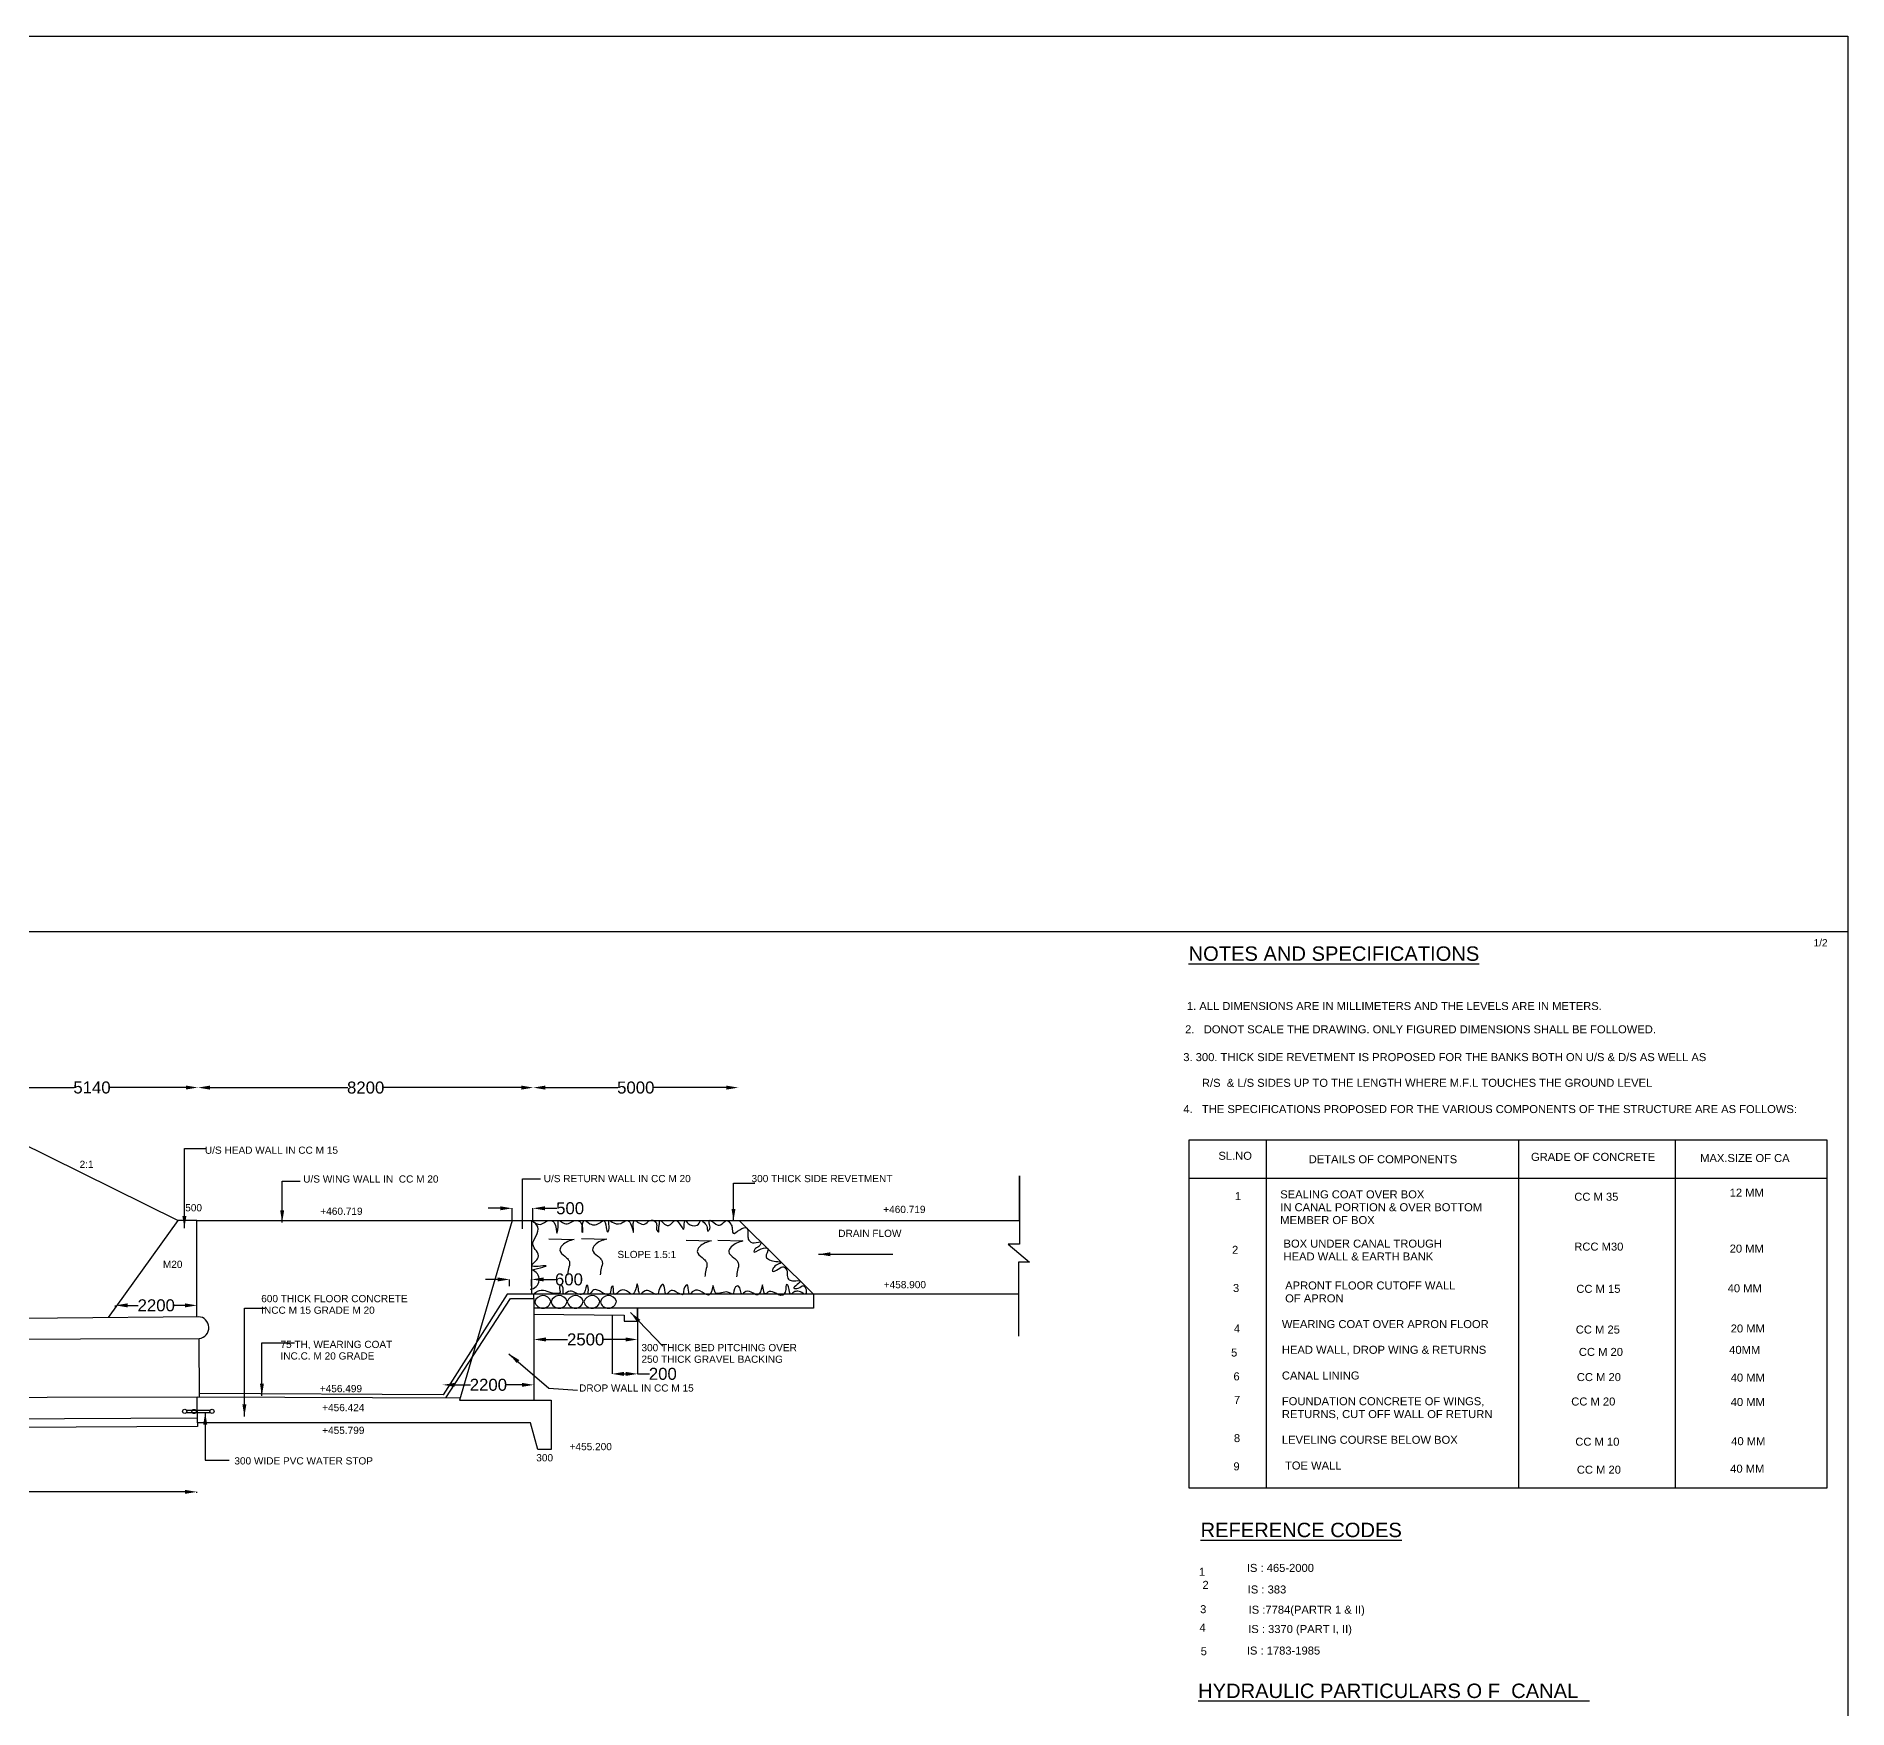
# Model space of a CAD drawing. Header units: inches. Extents: x 54780 to 117372, y -8578 to 34543.
# Drawn here: x 94737 to 117372, y 13645 to 34543 of the extents above; entities that cross this region are included whole.
import ezdxf

# ---------------------------------------------------------------- set-up
doc = ezdxf.new("R2010")
doc.units = ezdxf.units.IN
doc.header["$MEASUREMENT"] = 0
doc.layers.add('DIMENSION', color=7, linetype='Continuous')
doc.styles.get("Standard").update_dxf_attribs({"font": 'arial.ttf'})
doc.dimstyles.get("Standard").update_dxf_attribs({"dimtxt": 200, "dimasz": 150, "dimexe": 0.18, "dimexo": 0.0625, "dimgap": 0.09, "dimtad": 0, "dimtih": 1, "dimtoh": 1, "dimdec": 4, "dimzin": 0, "dimdsep": 46, "dimtxsty": 'Standard', "dimcen": 0.09, "dimadec": 0, "dimazin": 0, "dimtfac": 1, "dimtdec": 4, "dimtofl": 0, "dimtmove": 0, "dimatfit": 3, "dimfxl": 0, "dimtolj": 1, "dimtzin": 0, "dimarcsym": 0})

# ---------------------------------------------------------------- blocks, each defined once
blk = doc.blocks.new('*D9')
at = {"layer": 'Defpoints', "color": 0, "transparency": 16777216}
for p in [(94110, 21406), (96757, 21407), (96757, 21406)]:
    blk.add_point(p, dxfattribs=at)
at = {"layer": 'DIMENSION', "color": 0, "lineweight": -2, "transparency": 16777216}
for p, q in [((94110, 21406), (94110, 21407)), ((94260, 21407), (95209, 21407)), ((96607, 21407), (95657, 21407)), ((96757, 21406), (96757, 21407))]:
    blk.add_line(p, q, dxfattribs=at)
at = {"layer": 'DIMENSION', "color": 0, "transparency": 16777216}
for points in [[(94260, 21432), (94260, 21382), (94110, 21407)], [(96607, 21432), (96607, 21382), (96757, 21407)]]:
    blk.add_solid(points, dxfattribs=at)
at = {"layer": 'DIMENSION', "color": 0, "transparency": 16777216, "insert": (95433, 21407), "char_height": 150, "attachment_point": 5}
blk.add_mtext('\\A1;5140', dxfattribs=at)
blk = doc.blocks.new('*D10')
at = {"layer": 'Defpoints', "color": 0, "transparency": 16777216}
for p in [(96757, 21407), (100948, 21407), (100948, 21406)]:
    blk.add_point(p, dxfattribs=at)
at = {"layer": 'DIMENSION', "color": 0, "lineweight": -2, "transparency": 16777216}
for p, q in [((96757, 21407), (96757, 21406)), ((96907, 21406), (98629, 21406)), ((100798, 21406), (99077, 21406)), ((100948, 21407), (100948, 21406))]:
    blk.add_line(p, q, dxfattribs=at)
at = {"layer": 'DIMENSION', "color": 0, "transparency": 16777216}
for points in [[(96907, 21431), (96907, 21381), (96757, 21406)], [(100798, 21431), (100798, 21381), (100948, 21406)]]:
    blk.add_solid(points, dxfattribs=at)
at = {"layer": 'DIMENSION', "color": 0, "transparency": 16777216, "insert": (98853, 21406), "char_height": 150, "attachment_point": 5}
blk.add_mtext('\\A1;8200', dxfattribs=at)
blk = doc.blocks.new('*D11')
at = {"layer": 'Defpoints', "color": 0, "transparency": 16777216}
for p in [(100948, 21406), (103508, 21406), (103508, 21406)]:
    blk.add_point(p, dxfattribs=at)
at = {"layer": 'DIMENSION', "color": 0, "lineweight": -2, "transparency": 16777216}
for p, q in [((100948, 21406), (100948, 21406)), ((101098, 21406), (102005, 21406)), ((103358, 21406), (102452, 21406)), ((103508, 21406), (103508, 21406))]:
    blk.add_line(p, q, dxfattribs=at)
at = {"layer": 'DIMENSION', "color": 0, "transparency": 16777216}
for points in [[(101098, 21431), (101098, 21381), (100948, 21406)], [(103358, 21431), (103358, 21381), (103508, 21406)]]:
    blk.add_solid(points, dxfattribs=at)
at = {"layer": 'DIMENSION', "color": 0, "transparency": 16777216, "insert": (102228, 21406), "char_height": 150, "attachment_point": 5}
blk.add_mtext('\\A1;5000 ', dxfattribs=at)
blk = doc.blocks.new('*D13')
at = {"layer": 'Defpoints', "color": 0, "transparency": 16777216}
for p in [(100684, 19746), (100943, 19898), (100943, 19735)]:
    blk.add_point(p, dxfattribs=at)
at = {"layer": 'DIMENSION', "color": 0, "lineweight": -2, "transparency": 16777216}
for p, q in [((100534, 19898), (100384, 19898)), ((100684, 19746), (100684, 19899)), ((100943, 19735), (100943, 19899)), ((101093, 19898), (101243, 19898))]:
    blk.add_line(p, q, dxfattribs=at)
at = {"layer": 'DIMENSION', "color": 0, "transparency": 16777216}
for points in [[(100534, 19923), (100534, 19873), (100684, 19898)], [(101093, 19923), (101093, 19873), (100943, 19898)]]:
    blk.add_solid(points, dxfattribs=at)
at = {"layer": 'DIMENSION', "color": 0, "transparency": 16777216, "insert": (101408, 19898), "char_height": 150, "attachment_point": 5}
blk.add_mtext('\\A1;500', dxfattribs=at)
blk = doc.blocks.new('*D14')
at = {"layer": 'Defpoints', "color": 0, "transparency": 16777216}
for p in [(100955, 18652), (102250, 18652), (102250, 18259)]:
    blk.add_point(p, dxfattribs=at)
at = {"layer": 'DIMENSION', "color": 0, "lineweight": -2, "transparency": 16777216}
for p, q in [((100955, 18652), (100955, 18259)), ((102250, 18652), (102250, 18259)), ((101105, 18259), (101377, 18259)), ((102100, 18259), (101827, 18259))]:
    blk.add_line(p, q, dxfattribs=at)
at = {"layer": 'DIMENSION', "color": 0, "transparency": 16777216}
for points in [[(101105, 18284), (101105, 18234), (100955, 18259)], [(102100, 18284), (102100, 18234), (102250, 18259)]]:
    blk.add_solid(points, dxfattribs=at)
at = {"layer": 'DIMENSION', "color": 0, "transparency": 16777216, "insert": (101602, 18259), "char_height": 150, "attachment_point": 5}
blk.add_mtext('\\A1;2500', dxfattribs=at)
blk = doc.blocks.new('*D16')
at = {"layer": 'Defpoints', "color": 0, "transparency": 16777216}
for p in [(95727, 18662), (96745, 18685), (96745, 18662)]:
    blk.add_point(p, dxfattribs=at)
at = {"layer": 'DIMENSION', "color": 0, "lineweight": -2, "transparency": 16777216}
for p, q in [((95727, 18662), (95727, 18685)), ((95877, 18685), (96011, 18685)), ((96595, 18685), (96461, 18685)), ((96745, 18662), (96745, 18685))]:
    blk.add_line(p, q, dxfattribs=at)
at = {"layer": 'DIMENSION', "color": 0, "transparency": 16777216}
for points in [[(95877, 18710), (95877, 18660), (95727, 18685)], [(96595, 18710), (96595, 18660), (96745, 18685)]]:
    blk.add_solid(points, dxfattribs=at)
at = {"layer": 'DIMENSION', "color": 0, "transparency": 16777216, "insert": (96236, 18685), "char_height": 150, "attachment_point": 5}
blk.add_mtext('\\A1;2200', dxfattribs=at)
blk = doc.blocks.new('*D17')
at = {"layer": 'Defpoints', "color": 0, "transparency": 16777216}
for p in [(70066, 16341), (96744, 16355), (96744, 16341)]:
    blk.add_point(p, dxfattribs=at)
at = {"layer": 'DIMENSION', "color": 0, "lineweight": -2, "transparency": 16777216}
for p, q in [((70066, 16341), (70066, 16355)), ((70216, 16355), (83123, 16355)), ((96594, 16355), (83687, 16355)), ((96744, 16341), (96744, 16355))]:
    blk.add_line(p, q, dxfattribs=at)
at = {"layer": 'DIMENSION', "color": 0, "transparency": 16777216}
for points in [[(70216, 16380), (70216, 16330), (70066, 16355)], [(96594, 16380), (96594, 16330), (96744, 16355)]]:
    blk.add_solid(points, dxfattribs=at)
at = {"layer": 'DIMENSION', "color": 0, "transparency": 16777216, "insert": (83405, 16355), "char_height": 150, "attachment_point": 5}
blk.add_mtext('\\A1;52080', dxfattribs=at)
blk = doc.blocks.new('*D18')
at = {"layer": 'Defpoints', "color": 0, "transparency": 16777216}
for p in [(101932, 18564), (102250, 18564), (102250, 17829)]:
    blk.add_point(p, dxfattribs=at)
at = {"layer": 'DIMENSION', "color": 0, "lineweight": -2, "transparency": 16777216}
for p, q in [((101932, 18564), (101932, 17829)), ((102250, 18564), (102250, 17829)), ((102082, 17829), (102100, 17829)), ((102250, 17829), (102400, 17829))]:
    blk.add_line(p, q, dxfattribs=at)
at = {"layer": 'DIMENSION', "color": 0, "transparency": 16777216}
for points in [[(102082, 17854), (102082, 17804), (101932, 17829)], [(102100, 17854), (102100, 17804), (102250, 17829)]]:
    blk.add_solid(points, dxfattribs=at)
at = {"layer": 'DIMENSION', "color": 0, "transparency": 16777216, "insert": (102566, 17829), "char_height": 150, "attachment_point": 5}
blk.add_mtext('\\A1;200', dxfattribs=at)
blk = doc.blocks.new('*D19')
at = {"layer": 'Defpoints', "color": 0, "transparency": 16777216}
for p in [(100651, 18924), (100927, 19009), (100927, 18924)]:
    blk.add_point(p, dxfattribs=at)
at = {"layer": 'DIMENSION', "color": 0, "lineweight": -2, "transparency": 16777216}
for p, q in [((100501, 19009), (100351, 19009)), ((100651, 18924), (100651, 19009)), ((100927, 18924), (100927, 19009)), ((101077, 19009), (101227, 19009))]:
    blk.add_line(p, q, dxfattribs=at)
at = {"layer": 'DIMENSION', "color": 0, "transparency": 16777216}
for points in [[(100501, 19034), (100501, 18984), (100651, 19009)], [(101077, 19034), (101077, 18984), (100927, 19009)]]:
    blk.add_solid(points, dxfattribs=at)
at = {"layer": 'DIMENSION', "color": 0, "transparency": 16777216, "insert": (101393, 19009), "char_height": 150, "attachment_point": 5}
blk.add_mtext('\\A1;600', dxfattribs=at)
blk = doc.blocks.new('*D20')
at = {"layer": 'Defpoints', "color": 0, "transparency": 16777216}
for p in [(99817, 17692), (100955, 17692), (100955, 17692)]:
    blk.add_point(p, dxfattribs=at)
at = {"layer": 'DIMENSION', "color": 0, "lineweight": -2, "transparency": 16777216}
for p, q in [((99817, 17692), (99817, 17692)), ((99967, 17692), (100161, 17692)), ((100805, 17692), (100611, 17692)), ((100955, 17692), (100955, 17692))]:
    blk.add_line(p, q, dxfattribs=at)
at = {"layer": 'DIMENSION', "color": 0, "transparency": 16777216}
for points in [[(99967, 17717), (99967, 17667), (99817, 17692)], [(100805, 17717), (100805, 17667), (100955, 17692)]]:
    blk.add_solid(points, dxfattribs=at)
at = {"layer": 'DIMENSION', "color": 0, "transparency": 16777216, "insert": (100386, 17692), "char_height": 150, "attachment_point": 5}
blk.add_mtext('\\A1;2200', dxfattribs=at)

msp = doc.modelspace()

# ---------------------------------------------------------------- linework, layer by layer
at = {"layer": 'DIMENSION'}
for points in [[(117372.35398, -8577.50084), (54779.65928, -8577.50084), (54779.65928, 34542.52834), (117372.35398, 34542.52834)], [(117372.35398, -5472.45186), (55137.83304, -5472.45186), (55137.83304, 23358.37048), (117372.35398, 23358.37048)], [(109144.77059, 20754.74714), (117109.21982, 20754.74714), (117109.21982, 16399.1676), (109144.77059, 16399.1676)], [(109144.77059, 20754.74714), (117109.21982, 20754.74714), (117109.21982, 20270.42616), (109144.77059, 20270.42616)]]:
    msp.add_lwpolyline(points, close=True, dxfattribs=at)
for points in [[(96506.20389, 19746.01508), (94102.68875, 20933.54502), (91529.49623, 20933.54502), (87997.19883, 18474.30721)], [(110103.08616, 20754.74714), (110103.08616, 16399.1676)], [(113257.84694, 20754.74714), (113257.84694, 16399.1676)], [(115215.07807, 20754.74714), (115215.07807, 16399.1676)], [(96744.82292, 19746.01508), (107024.8485, 19746.01508), (107024.8485, 20302.31691)], [(100811.88127, 19641.40461), (100811.88127, 20266.28711), (101036.38152, 20266.28711)], [(107024.8485, 20302.31691), (107024.8485, 19746.01508), (107024.8485, 19451.57637), (106882.85777, 19451.57637), (107147.71152, 19225.98038), (107011.65646, 19225.98038), (107011.65646, 18301.77577)], [(96744.82292, 18543.10836), (96744.82292, 19746.01508), (96506.20389, 19746.01508), (95634.43135, 18532.24186)], [(100683.73307, 19746.01508), (100026.99132, 17499.75941), (101172.18582, 17499.75941), (101172.18582, 16885.32167), (101005.31458, 16885.32167), (100913.69904, 17218.68678), (96749.62564, 17218.68678), (96748.90359, 17543.25974), (100035.40622, 17528.54092)], [(107011.65646, 18823.6526), (100927.31664, 18823.6526), (100927.31664, 19746.01508)], [(103521.37164, 19746.01508), (104450.34589, 18823.6526), (104450.34589, 18652.04992), (102858.08267, 18652.04992), (100954.60137, 18652.04992)], [(101143.12601, 19516.12132), (101456.85801, 19508.7766)], [(101551.79169, 19521.30599), (101865.52368, 19513.96127)], [(102859.11034, 19499.07899), (103172.84233, 19491.73428)], [(103254.08753, 19497.88115), (103567.81952, 19490.53644)], [(100927.31664, 18823.6526), (100620.2528, 18823.6526), (99822.7207, 17566.07642), (96775.08285, 17584.23827)], [(99856.02247, 17529.34431), (100664.65605, 18770.68676), (100954.60137, 18770.68676), (100954.60137, 18823.6526)], [(100954.60137, 18770.68676), (100954.60137, 17499.75941)], [(100954.60137, 18576.58079), (100954.60137, 18576.58079), (102082.79827, 18562.50415), (102082.79827, 18489.77458), (102249.56096, 18489.77458), (102249.56096, 18652.04992)], [(96762.51536, 18543.2815), (89714.38521, 18474.30721)], [(70105.57701, 18197.27644), (96772.44977, 18271.98352)], [(70105.57701, 17483.98858), (96775.23951, 17543.31832), (96772.44977, 18271.98352)], [(96749.62564, 17218.68678), (96749.73101, 17171.32415), (88406.16908, 17127.49066), (78526.90756, 17094.67106), (74582.75113, 17089.349), (70094.1818, 17088.93714), (70094.17876, 17122.07324)], [(70099.99739, 17203.17117), (75926.9149, 17183.82669), (84323.93517, 17217.14852), (96749.4933, 17278.17527)], [(96612.87516, 17345.88282), (96912.45716, 17345.88282)], [(96614.93319, 17374.28835), (96910.01943, 17374.28835)]]:
    msp.add_lwpolyline(points, dxfattribs=at)
for centre in [(96592.02393, 17361.67084), (96709.02862, 17360.00236), (96933.08587, 17361.96052)]:
    msp.add_circle(centre, 26.15408, dxfattribs=at)
for centre, radius, start, end in [((100900.08797, 19008.56117), 121.7286, 273.131524962, 77.074527524), ((101068.15995, 18701.76866), 105.3537, 19.941344973, 163.734910013), ((101270.93506, 18701.76866), 105.3537, 19.941344973, 163.734910013), ((101473.52043, 18701.76866), 105.3537, 19.941344973, 163.734910013), ((101681.39736, 18701.76866), 105.3537, 19.941344973, 163.734910013), ((101886.83754, 18701.76866), 105.3537, 19.941344973, 163.734910013), ((101066.56498, 18751.46783), 101.56929, 191.466531588, 352.209723398), ((101269.3401, 18751.46783), 101.56929, 191.466531588, 352.209723398), ((101471.92547, 18751.46783), 101.56929, 191.466531588, 352.209723398), ((101679.80239, 18751.46783), 101.56929, 191.466531588, 352.209723398), ((101885.24258, 18751.46783), 101.56929, 191.466531588, 352.209723398), ((96757.20363, 18407.25611), 136.12906, 276.430487721, 87.763761757)]:
    msp.add_arc(centre, radius, start, end, dxfattribs=at)
for points in [[(100927.31664, 19127.20539), (101104.76582, 19180.89506), (100927.31664, 19180.89506), (101009.99544, 19284.03589), (100942.09229, 19444.51874), (100981.69778, 19553.31122), (101004.32958, 19664.92929), (100927.31664, 19746.01508)], [(100927.31664, 19746.01508), (101035.73773, 19697.15217), (101141.92247, 19746.01508), (101208.77957, 19719.74008), (101242.20784, 19589.12354), (101259.90539, 19705.9909), (101259.90539, 19746.01508), (101335.61113, 19707.9551), (101471.29131, 19746.01508), (101541.51085, 19719.7456), (101561.17466, 19594.03939), (101583.78803, 19746.01508), (101655.56094, 19705.99642), (101786.32531, 19720.72764), (101826.63623, 19746.01508), (101858.09823, 19656.89255), (101877.76205, 19601.89608), (101894.47632, 19675.55206), (101894.47632, 19746.01508), (101952.48451, 19715.81731), (102066.5346, 19722.69184), (102116.20436, 19746.01508), (102163.39736, 19707.27694), (102198.88489, 19593.8422), (102198.88489, 19637.05358), (102213.63261, 19746.01508), (102266.72498, 19716.60205), (102336.53163, 19699.90675), (102404.37172, 19746.01508), (102472.21181, 19733.29747), (102489.90936, 19683.21133), (102492.85891, 19623.30452), (102512.52273, 19598.75253), (102516.45555, 19651.7848), (102523.33791, 19703.83503), (102533.16982, 19746.01508), (102573.48045, 19712.67377), (102603.95946, 19690.08597), (102638.371, 19683.21133), (102724.29936, 19746.01508), (102775.42518, 19705.10628), (102826.551, 19639.30687), (102844.24855, 19746.01508), (102881.60963, 19710.01661), (102934.70201, 19683.50053), (103012.37401, 19700.19583), (103039.90347, 19746.01508), (103096.92866, 19703.14208), (103115.6092, 19676.62588), (103130.35693, 19612.79079), (103152.97029, 19644.21732), (103146.08821, 19714.92705), (103146.08821, 19746.01508), (103227.69303, 19700.19583), (103285.70122, 19689.3929), (103362.38994, 19746.01508), (103415.90038, 19701.17787), (103432.61466, 19656.98433), (103443.42985, 19587.25676), (103527.00094, 19628.50405), (103616.746, 19651.31952), (103628.36287, 19560.16791), (103640.16105, 19500.26099), (103707.01815, 19464.90618), (103792.55406, 19476.76274), (103765.02633, 19420.71264), (103714.88379, 19386.33987), (103704.0686, 19354.91323), (103795.50534, 19392.23224), (103880.3525, 19389.58918), (103856.66375, 19291.48754), (103900.90749, 19255.15057), (103978.57949, 19234.52686), (104049.38918, 19221.75559), (103997.26003, 19195.24376), (103946.13422, 19149.08602), (103934.33575, 19113.7311), (104009.05821, 19139.26525), (104076.89859, 19166.76349), (104120.15905, 19102.92828), (104129.00768, 19023.37981), (104145.13833, 19006.07618), (104202.16323, 18991.34496), (104284.56597, 18988.25262), (104244.4407, 18944.20517), (104202.16323, 18900.01151), (104256.23888, 18899.02947), (104322.1127, 18930.45599), (104355.54125, 18882.33417), (104344.72607, 18823.6526), (104320.14615, 18834.21222), (104251.32278, 18861.71046), (104201.18024, 18849.92549), (104166.76841, 18823.6526), (104137.27268, 18916.70693), (104117.60886, 18947.15142), (104094.01251, 18851.88969), (104063.5335, 18812.60647), (103955.38249, 18847.9614), (103877.71049, 18849.92549), (103847.23149, 18823.6526), (103811.83667, 18943.22301), (103767.59293, 18823.6526), (103603.95369, 18857.71821), (103554.79414, 18823.6526), (103511.53368, 18926.46386), (103474.17231, 18915.66093), (103438.77749, 18823.6526), (103384.70213, 18847.89743), (103229.35784, 18839.0587), (103205.7612, 18884.2344), (103194.9463, 18933.33839), (103156.60165, 18823.6526), (103056.48962, 18849.86164), (102948.33861, 18864.59285), (102901.14561, 18823.6526), (102883.44806, 18899.94766), (102870.66661, 18943.15916), (102824.4566, 18855.75412), (102824.4566, 18823.6526), (102729.08705, 18855.75412), (102654.36459, 18862.62865), (102610.12085, 18823.6526), (102568.82694, 18947.08745), (102523.60022, 18893.07313), (102500.00358, 18823.6526), (102406.60058, 18859.68241), (102343.67629, 18867.5391), (102282.71857, 18823.6526), (102260.1052, 18890.12689), (102246.34047, 18955.92618), (102216.84474, 18856.73617), (102181.44993, 18823.6526), (102137.535, 18849.83534), (102037.24964, 18869.47701), (101956.6278, 18823.6526), (101939.91353, 18930.36585), (101920.24971, 18900.90353), (101897.63634, 18823.6526), (101859.29198, 18823.6526), (101798.33426, 18851.79955), (101703.94798, 18880.27983), (101657.73797, 18834.12208), (101642.98996, 18823.6526), (101634.14133, 18909.74226), (101621.35988, 18939.20459), (101582.03224, 18838.05049), (101509.27605, 18823.6526), (101443.40222, 18858.67408), (101367.69649, 18846.8891), (101328.36885, 18823.6526), (101309.68831, 18930.36585), (101292.97403, 18941.16879), (101278.22631, 18872.42325), (101284.41966, 18850.76492), (101202.81484, 18835.05154), (101098.59665, 18865.49602), (100997.32801, 18856.65729), (100954.60137, 18823.6526)], [(101456.85801, 19508.7766), (101308.3169, 19433.211), (101279.72008, 19374.72204), (101342.36047, 19298.55045), (101383.21298, 19259.10432), (101400.91571, 19222.37874), (101387.28228, 19142.75856), (101376.3882, 19061.14601)], [(101865.52368, 19513.96127), (101716.98257, 19438.39567), (101688.38576, 19379.9067), (101751.02614, 19303.73512), (101791.87865, 19264.28899), (101809.58139, 19227.56341), (101795.94795, 19147.94323), (101785.05387, 19066.33068)], [(103172.84233, 19491.73428), (103024.30123, 19416.16867), (102995.70441, 19357.67971), (103058.34479, 19281.50812), (103099.19731, 19242.062), (103116.90004, 19205.33642), (103103.26661, 19125.71623), (103092.37253, 19044.10368)], [(103567.81952, 19490.53644), (103419.27842, 19414.97083), (103390.6816, 19356.48187), (103453.32199, 19280.31028), (103494.1745, 19240.86416), (103511.87723, 19204.13857), (103498.2438, 19124.51839), (103487.34972, 19042.90584)]]:
    msp.add_spline(points, degree=3, dxfattribs=at)

# ---------------------------------------------------------------- texts
for s, height, p in [('%%UNOTES AND SPECIFICATIONS', 180, (109135.62904, 22990.14227)), ('1/2', 90, (116945.08115, 23171.25797)), ('1. ALL DIMENSIONS ARE IN MILLIMETERS AND THE LEVELS ARE IN METERS.', 100, (109114.46871, 22375.3483)), ('2.   DONOT SCALE THE DRAWING. ONLY FIGURED DIMENSIONS SHALL BE FOLLOWED.', 100, (109092.09146, 22084.34421)), ('3. 300. THICK SIDE REVETMENT IS PROPOSED FOR THE BANKS BOTH ON U/S & D/S AS WELL AS ', 100, (109069.41895, 21737.09109)), ('      R/S  & L/S SIDES UP TO THE LENGTH WHERE M.F.L TOUCHES THE GROUND LEVEL', 100, (109069.41895, 21415.80869)), ('4.   THE SPECIFICATIONS PROPOSED FOR THE VARIOUS COMPONENTS OF THE STRUCTURE ARE AS FOLLOWS:  ', 100, (109069.41895, 21087.87884)), ('U/S HEAD WALL IN CC M 15 ', 90, (96844.52243, 20579.24975)), ('SL.NO ', 100, (109508.27213, 20504.14577)), ('2:1', 90, (95278.61116, 20402.38064)), ('DETAILS OF COMPONENTS', 100, (110636.70825, 20460.92261)), ('GRADE OF CONCRETE ', 100, (113414.0411, 20490.83297)), ('MAX.SIZE OF CA ', 100, (115527.95458, 20476.03536)), ('U/S WING WALL IN  CC M 20 ', 90, (98072.6969, 20219.14837)), ('U/S RETURN WALL IN CC M 20', 90, (101077.74197, 20224.59884)), ('300 THICK SIDE REVETMENT ', 90, (103674.62845, 20224.59884)), ('500', 90, (96598.25622, 19860.4066)), ('+460.719', 90, (105320.4479, 19839.34887)), ('1', 100, (109713.97689, 20000.23082)), ('SEALING COAT OVER BOX ', 100, (110280.93023, 20022.28741)), ('IN CANAL PORTION & OVER BOTTOM ', 100, (110280.93023, 19861.6462)), ('CC M 35', 100, (113955.15883, 19992.44214)), ('12 MM', 100, (115897.01359, 20043.55389)), ('+460.719', 90, (98286.55814, 19816.32317)), ('MEMBER OF BOX ', 100, (110280.93023, 19701.005)), ('DRAIN FLOW', 90, (104758.29829, 19540.28164)), ('BOX UNDER CANAL TROUGH ', 100, (110322.01207, 19406.75963)), ('RCC M30', 100, (113955.15883, 19369.48534)), ('M20', 90, (96319.28197, 19152.83085)), ('SLOPE 1.5:1', 90, (101998.78349, 19276.28355)), ('2', 100, (109678.62025, 19329.21099)), ('HEAD WALL & EARTH BANK ', 100, (110322.01207, 19246.11843)), ('20 MM', 100, (115897.01359, 19344.31662)), ('600 THICK FLOOR CONCRETE', 90, (97548.00484, 18724.5931)), ('+458.900', 90, (105326.55833, 18899.42325)), ('3', 100, (109690.40559, 18852.43361)), ('APRONT FLOOR CUTOFF WALL', 100, (110342.55267, 18883.56103)), ('OF APRON', 100, (110342.55267, 18722.91983)), ('CC M 15', 100, (113980.49408, 18841.79539)), ('40 MM ', 100, (115871.55802, 18848.49384)), ('INCC M 15 GRADE M 20  ', 90, (97548.00484, 18580.01602)), ('4', 100, (109702.19124, 18346.22575)), ('WEARING COAT OVER APRON FLOOR ', 100, (110301.47115, 18401.39763)), ('CC M 25', 100, (113974.13043, 18333.25916)), ('20 MM ', 100, (115909.74122, 18346.31428)), ('75 TH, WEARING COAT ', 90, (97788.49749, 18152.86768)), ('300 THICK BED PITCHING OVER ', 90, (102298.99434, 18112.01123)), ('5', 100, (109666.8346, 18046.03254)), ('HEAD WALL, DROP WING & RETURNS ', 100, (110301.47115, 18080.11522)), ('CC M 20', 100, (114012.31363, 18053.5642)), ('40MM', 100, (115890.64962, 18079.33277)), ('INC.C. M 20 GRADE ', 90, (97788.49749, 18008.2906)), ('250 THICK GRAVEL BACKING ', 90, (102298.99434, 17967.43415)), ('+456.499', 90, (98279.98386, 17600.50646)), ('DROP WALL IN CC M 15 ', 90, (101519.8419, 17607.69121)), ('6', 100, (109696.35302, 17748.01305)), ('CANAL LINING ', 100, (110301.47115, 17758.83282)), ('CC M 20', 100, (113986.90727, 17739.10942)), ('40 MM ', 100, (115909.72662, 17732.86341)), ('+456.424', 90, (98309.71425, 17362.93207)), ('7', 100, (109702.24585, 17453.70619)), ('FOUNDATION CONCRETE OF WINGS,', 100, (110301.47115, 17437.55042)), ('CC M 20', 100, (113916.9042, 17433.98768)), ('40 MM ', 100, (115909.72662, 17427.74167)), ('RETURNS, CUT OFF WALL OF RETURN ', 100, (110301.47115, 17276.90922)), ('+455.799', 90, (98309.71425, 17078.69125)), ('8', 100, (109702.24585, 16976.92881)), ('LEVELING COURSE BELOW BOX  ', 100, (110301.47115, 16955.62681)), ('CC M 10', 100, (113967.81535, 16931.80812)), ('40 MM ', 100, (115916.09059, 16938.27556)), ('300 WIDE PVC WATER STOP ', 90, (97212.38189, 16697.42685)), ('300', 90, (100984.75272, 16736.32193)), ('+455.200', 90, (101401.39167, 16875.62272)), ('9', 100, (109696.35302, 16623.76048)), (' TOE WALL  ', 100, (110301.47115, 16634.34441)), ('CC M 20', 100, (113986.90727, 16582.18948)), ('40 MM ', 100, (115903.36264, 16595.01359)), ('%%UREFERENCE CODES', 180, (109285.53212, 15789.25923)), ('1', 100, (109264.82769, 15305.86777)), ('IS : 465-2000', 100, (109863.38565, 15354.88423)), ('2', 100, (109309.31963, 15142.91554)), ('IS : 383', 100, (109874.62459, 15085.45529)), ('3', 100, (109279.65834, 14839.23217)), ('IS :7784(PARTR 1 & II)', 100, (109885.86354, 14832.86567)), ('4', 100, (109272.24318, 14609.61775)), ('IS : 3370 (PART I, II)', 100, (109880.24407, 14591.50222)), ('5', 100, (109287.07382, 14313.34126)), ('IS : 1783-1985', 100, (109863.38565, 14322.07328)), ('%%UHYDRAULIC PARTICULARS O F  CANAL  ', 180, (109254.59994, 13779.22593))]:
    msp.add_text(s, height=height, dxfattribs=at).set_placement(p)

# ---------------------------------------------------------------- dimensions: what is measured, and where the dimension line sits
for base, p1, p2, text, picture, middle in [((96756.78068, 21406.55028), (94109.80377, 21406.19028), (96756.78068, 21406.19028), '5140', '*D9', (95433.29222, 21406.55028)), ((100948.41982, 21406.19028), (96756.78068, 21406.73028), (100948.41982, 21406.73028), '8200', '*D10', (98852.60025, 21406.19028)), ((103508.34746, 21406.01028), (100948.41982, 21406.01028), (103508.34746, 21406.01028), '5000 ', '*D11', (102228.38364, 21406.01028)), ((100942.56537, 19898.47809), (100683.73307, 19746.01508), (100942.56537, 19734.7772), '500', '*D13', (101408.10557, 19898.47809)), ((100927.31664, 19008.90681), (100651.4309, 18923.64919), (100927.31664, 18923.64919), '600', '*D19', (101393.26613, 19008.90681)), ((96744.82292, 18684.90977), (95727.31343, 18661.56204), (96744.82292, 18661.56204), '2200', '*D16', (96236.06817, 18684.90977)), ((102249.56096, 18258.98176), (100954.60137, 18652.04992), (102249.56096, 18652.04992), '2500', '*D14', (101602.08116, 18258.98176)), ((102249.56096, 17828.76149), (101931.68349, 18564.38963), (102249.56096, 18564.38963), '200', '*D18', (102566.38015, 17828.76149)), ((100954.60137, 17691.77582), (99816.68974, 17691.77582), (100954.60137, 17691.77582), '2200', '*D20', (100385.64555, 17691.77582)), ((96743.84921, 16354.91808), (70066.42977, 16341.23838), (96743.84921, 16341.23838), '52080', '*D17', (83405.13949, 16354.91808))]:
    dim = msp.add_linear_dim(base=base, p1=p1, p2=p2, text=text, dimstyle='Standard', override={"dimtxt": 150}, dxfattribs=at)
    dim.commit()
    dim.dimension.update_dxf_attribs({"geometry": picture, "text_midpoint": middle})

# ---------------------------------------------------------------- leaders
for points in [[(96587.59375, 19650.42887), (96587.59375, 20645.47699), (96852.50322, 20645.47699)], [(97809.62816, 19721.28537), (97809.62816, 20238.59669), (98036.19825, 20238.79311)], [(103449.09358, 19741.34507), (103449.09358, 20214.05648), (103717.38884, 20214.05648)], [(104509.60857, 19323.96112), (105438.43135, 19323.96112)], [(97337.42536, 17297.437), (97337.42536, 18651.22442), (97597.27844, 18651.22442)], [(102163.00606, 18596.88385), (102565.08231, 18175.57216)], [(97556.51705, 17555.96904), (97556.51705, 18218.62315), (97964.1295, 18218.62315)], [(100643.06679, 18081.03658), (101140.52406, 17651.28686), (101499.05167, 17624.42762)], [(96848.03652, 17345.88282), (96848.03652, 16752.15903), (97147.29077, 16752.15903)]]:
    msp.add_leader(points, dimstyle='Standard', override={"dimtxt": 150}, dxfattribs=at)

doc.saveas('drawing.dxf')
